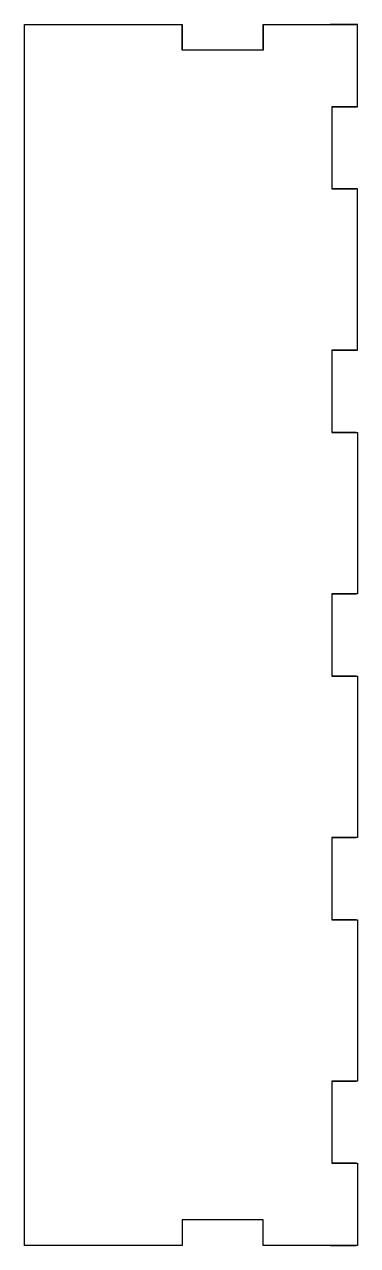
# Model space of a CAD drawing. Header units: inches. Extents: x -1.61 to 0.01, y -5.92 to 0.02.
import ezdxf

# ---------------------------------------------------------------- set-up
doc = ezdxf.new("R2010")
doc.units = ezdxf.units.IN
doc.header["$MEASUREMENT"] = 0

msp = doc.modelspace()

# ---------------------------------------------------------------- linework, layer by layer
for p, q in [((-1.6142, -5.8465), (-1.6142, 0.0197)), ((-1.6142, 0.0197), (-0.8465, 0.0197)), ((-1.6142, -5.8465), (-1.6142, 0.0197)), ((-1.6142, 0.0197), (-0.8465, 0.0197)), ((-1.6142, -5.9178), (-1.6142, 0.0197)), ((-1.6142, 0.0197), (-0.8465, 0.0197)), ((-0.8465, 0.0197), (-0.8465, -0.0984)), ((-0.8465, 0.0197), (-0.8465, -0.0984)), ((-0.4528, -0.0984), (-0.4528, 0.0197)), ((-0.4528, 0.0197), (0, 0.0197)), ((-0.4528, -0.0984), (-0.4528, 0.0197)), ((-0.4528, 0.0197), (0, 0.0197)), ((-0.4528, 0.0197), (0, 0.0197)), ((0, 0.0197), (-0.125, 0.0197)), ((-0.125, 0.0197), (0, 0.0197)), ((0.007, 0.0197), (0, 0.0197)), ((0.007, -0.3803), (0.007, 0.0197)), ((0, -0.3803), (-0.1181, -0.3803)), ((-0.1181, -0.3803), (0, -0.3803)), ((-0.1181, -0.3803), (-0.1181, -0.7803)), ((0, -0.3803), (0.007, -0.3803)), ((0, -0.7803), (-0.1181, -0.7803)), ((-0.1181, -0.7803), (0, -0.7803)), ((0, -1.5647), (-0.1181, -1.5647)), ((-0.1181, -1.5647), (0, -1.5647)), ((-0.1181, -1.5647), (-0.1181, -1.9647)), ((0, -1.9647), (-0.1181, -1.9647)), ((-0.1181, -1.9647), (0, -1.9647)), ((0, -2.7491), (-0.1181, -2.7491)), ((-0.1181, -2.7491), (0, -2.7491)), ((-0.1181, -2.7491), (-0.1181, -3.1491)), ((0, -3.1491), (-0.1181, -3.1491)), ((-0.1181, -3.1491), (0, -3.1491)), ((0, -3.1491), (0.007, -3.1491)), ((0.007, -3.1491), (0.007, -3.9334)), ((0, -3.9334), (-0.1181, -3.9334)), ((-0.1181, -3.9334), (0, -3.9334)), ((-0.1181, -3.9334), (-0.1181, -4.3334)), ((0.007, -3.9334), (0, -3.9334)), ((0, -4.3334), (-0.1181, -4.3334)), ((-0.1181, -4.3334), (0, -4.3334)), ((0, -5.1178), (-0.1181, -5.1178)), ((-0.1181, -5.1178), (0, -5.1178)), ((-0.1181, -5.1178), (-0.1181, -5.5178)), ((0, -5.5178), (-0.1181, -5.5178)), ((-0.1181, -5.5178), (0, -5.5178)), ((-0.8465, -5.7928), (-0.8465, -5.8465)), ((-0.8465, -5.7928), (-0.8465, -5.8465)), ((-0.4528, -5.7928), (-0.8465, -5.7928)), ((-0.8465, -5.7928), (-0.8465, -5.9178)), ((-0.4528, -5.8465), (-0.4528, -5.7928)), ((-0.4528, -5.8465), (-0.4528, -5.7928)), ((-0.4528, -5.9178), (-0.4528, -5.7928)), ((-0.8465, -5.9178), (-1.6142, -5.9178)), ((0, -5.9178), (-0.4528, -5.9178)), ((-0.125, -5.9178), (0, -5.9178)), ((0, -5.9178), (-0.125, -5.9178))]:
    msp.add_line(p, q)
for points in [[(-0.4528, 0.0197), (-0.4528, -0.1053), (-0.8465, -0.1053), (-0.8465, 0.0197)], [(0, -1.5647), (0.007, -1.5647), (0.007, -0.7803), (0, -0.7803)], [(0, -1.9647), (0.007, -1.9647), (0.007, -2.7491), (0, -2.7491)], [(0, -4.3334), (0.007, -4.3334), (0.007, -5.1178), (0, -5.1178)], [(0, -5.5178), (0.007, -5.5178), (0.007, -5.9178), (0, -5.9178)]]:
    msp.add_lwpolyline(points)

doc.saveas('drawing.dxf')
